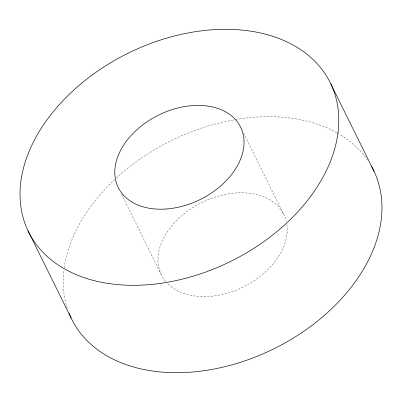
<?xml version="1.0" encoding="UTF-8"?>
<svg xmlns="http://www.w3.org/2000/svg" width="402" height="402" viewBox="0 0 402 402"><rect width="100%" height="100%" fill="white"/><g stroke="black" fill="none" stroke-linecap="round" stroke-linejoin="round"><path stroke-width="0.3" stroke-dasharray="2.01 1.51" d="M243.587 133.157L284.013 214.954M121.59 194.327L161.182 274.445M67.24 308.123A168.277 116.047 -26.3 0 1 63.968 269.642M64.204 267.848A168.277 116.047 -26.3 0 1 114.505 179.754M116.278 178.106A168.277 116.047 -26.3 0 1 234.964 119.67M235.562 119.57A168.277 116.047 -26.3 0 1 337.117 132.891M337.645 133.188A168.277 116.047 -26.3 0 1 367.865 160.559M165.735 281.526A68.239 47.059 -26.3 0 1 201.362 202.703A68.239 47.059 -26.3 0 1 286.254 221.311M286.887 224.678A68.239 47.059 -26.3 0 1 242.738 287.234A68.239 47.059 -26.3 0 1 166.87 282.807"/><path stroke-width="0.6" d="M330.846 83.953A168.277 116.047 -26.3 0 1 146.695 284.817A168.277 116.047 -26.3 0 1 60.667 103.138A168.277 116.047 -26.3 0 1 330.846 83.953L374.041 171.347M27.959 230.653L71.154 318.047M371.312 166.096A168.277 116.047 -26.3 0 1 272.651 349.403A168.277 116.047 -26.3 0 1 69.033 313.158M166.137 209.01A68.239 47.059 -26.3 0 0 240.818 127.555A68.239 47.059 -26.3 0 0 131.253 135.338A68.239 47.059 -26.3 0 0 166.137 209.01"/></g></svg>
